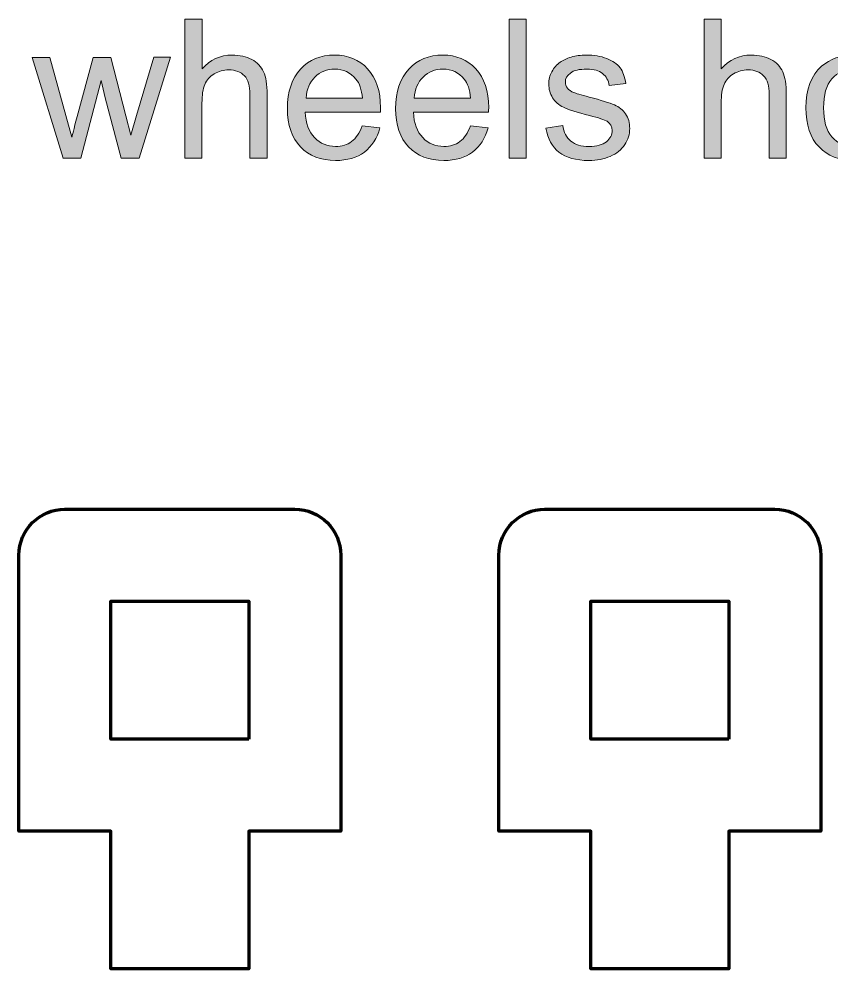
# Model space of a CAD drawing. Header units: inches. Extents: x 247 to 2765, y -1897 to -1110.
# Drawn here: x 1583.61 to 1601.3, y -1760.39 to -1739.72 of the extents above; entities that cross this region are included whole.
import ezdxf

# ---------------------------------------------------------------- set-up
doc = ezdxf.new("R2010")
doc.units = ezdxf.units.IN
doc.header["$MEASUREMENT"] = 0
doc.layers.add('Layer 1', color=7, linetype='Continuous')

# ---------------------------------------------------------------- blocks, each defined once
blk = doc.blocks.new('block 231')
at = {"layer": 'Layer 1', "color": 18, "lineweight": 70, "true_color": 0x010101}
for points in [[(1588.614, -1755.384), (1585.614, -1755.384), (1585.614, -1752.383), (1588.614, -1752.383), (1588.614, -1755.384)], [(1599.056, -1755.384), (1596.056, -1755.384), (1596.056, -1752.383), (1599.056, -1752.383), (1599.056, -1755.384)]]:
    blk.add_lwpolyline(points, dxfattribs=at)
for points in [[(1589.614, -1750.383), (1589.614, -1750.383), (1584.614, -1750.383), (1584.614, -1750.383), (1584.062, -1750.383), (1583.614, -1750.832), (1583.614, -1751.384), (1583.614, -1751.384), (1583.614, -1757.388), (1583.614, -1757.388), (1583.614, -1757.388), (1585.614, -1757.388), (1585.614, -1757.388), (1585.614, -1757.388), (1585.614, -1760.388), (1585.614, -1760.388), (1585.614, -1760.388), (1588.614, -1760.388), (1588.614, -1760.388), (1588.614, -1760.388), (1588.614, -1757.388), (1588.614, -1757.388), (1588.614, -1757.388), (1590.614, -1757.388), (1590.614, -1757.388), (1590.614, -1757.388), (1590.614, -1751.384), (1590.614, -1751.384), (1590.614, -1750.831), (1590.167, -1750.383), (1589.614, -1750.383)], [(1600.056, -1750.383), (1600.056, -1750.383), (1595.056, -1750.383), (1595.056, -1750.383), (1594.505, -1750.383), (1594.056, -1750.832), (1594.056, -1751.384), (1594.056, -1751.384), (1594.056, -1757.388), (1594.056, -1757.388), (1594.056, -1757.388), (1596.056, -1757.388), (1596.056, -1757.388), (1596.056, -1757.388), (1596.056, -1760.388), (1596.056, -1760.388), (1596.056, -1760.388), (1599.056, -1760.388), (1599.056, -1760.388), (1599.056, -1760.388), (1599.056, -1757.388), (1599.056, -1757.388), (1599.056, -1757.388), (1601.057, -1757.388), (1601.057, -1757.388), (1601.057, -1757.388), (1601.057, -1751.384), (1601.057, -1751.384), (1601.056, -1750.831), (1600.608, -1750.383), (1600.056, -1750.383)]]:
    blk.add_open_spline(points, degree=3, knots=[0, 0, 0, 0, 1, 1, 1, 2, 2, 2, 3, 3, 3, 4, 4, 4, 5, 5, 5, 6, 6, 6, 7, 7, 7, 8, 8, 8, 9, 9, 9, 10, 10, 10, 10], dxfattribs=at)
blk = doc.blocks.new('block 274')
at = {"layer": 'Layer 1', "true_color": 0x3cb54a}
h = blk.add_hatch(color=95, dxfattribs=at)
h.dxf.hatch_style = 2
edge = h.paths.add_edge_path()
edge.add_spline(control_points=[(1587.224, -1742.748), (1587.224, -1742.748), (1587.224, -1739.718), (1587.224, -1739.718), (1587.224, -1739.718), (1587.597, -1739.718), (1587.597, -1739.718), (1587.597, -1739.718), (1587.597, -1740.805), (1587.597, -1740.805), (1587.77, -1740.604), (1587.989, -1740.503), (1588.253, -1740.503), (1588.417, -1740.503), (1588.557, -1740.536), (1588.677, -1740.599), (1588.797, -1740.663), (1588.883, -1740.752), (1588.934, -1740.865), (1588.986, -1740.977), (1589.012, -1741.142), (1589.012, -1741.357), (1589.012, -1741.357), (1589.012, -1742.748), (1589.012, -1742.748), (1589.012, -1742.748), (1588.64, -1742.748), (1588.64, -1742.748), (1588.64, -1742.748), (1588.64, -1741.357), (1588.64, -1741.357), (1588.64, -1741.172), (1588.599, -1741.036), (1588.519, -1740.952), (1588.438, -1740.867), (1588.323, -1740.825), (1588.176, -1740.825), (1588.065, -1740.825), (1587.963, -1740.853), (1587.864, -1740.91), (1587.766, -1740.968), (1587.698, -1741.045), (1587.657, -1741.143), (1587.615, -1741.24), (1587.595, -1741.375), (1587.595, -1741.547), (1587.595, -1741.547), (1587.595, -1742.748), (1587.595, -1742.748), (1587.595, -1742.748), (1587.224, -1742.748), (1587.224, -1742.748), (1587.224, -1742.748), (1587.224, -1742.748), (1587.224, -1742.748)], knot_values=[0, 0, 0, 0, 1, 1, 1, 2, 2, 2, 3, 3, 3, 4, 4, 4, 5, 5, 5, 6, 6, 6, 7, 7, 7, 8, 8, 8, 9, 9, 9, 10, 10, 10, 11, 11, 11, 12, 12, 12, 13, 13, 13, 14, 14, 14, 15, 15, 15, 16, 16, 16, 17, 17, 17, 18, 18, 18, 18], degree=3, periodic=1)
h = blk.add_hatch(color=95, dxfattribs=at)
h.dxf.hatch_style = 2
h.paths.add_polyline_path([(1594.279, -1742.748), (1594.279, -1739.718), (1594.652, -1739.718), (1594.652, -1742.748)])
h = blk.add_hatch(color=95, dxfattribs=at)
h.dxf.hatch_style = 2
edge = h.paths.add_edge_path()
edge.add_spline(control_points=[(1598.521, -1742.748), (1598.521, -1742.748), (1598.521, -1739.718), (1598.521, -1739.718), (1598.521, -1739.718), (1598.893, -1739.718), (1598.893, -1739.718), (1598.893, -1739.718), (1598.893, -1740.805), (1598.893, -1740.805), (1599.066, -1740.604), (1599.285, -1740.503), (1599.55, -1740.503), (1599.713, -1740.503), (1599.854, -1740.536), (1599.974, -1740.599), (1600.094, -1740.663), (1600.179, -1740.752), (1600.231, -1740.865), (1600.282, -1740.977), (1600.309, -1741.142), (1600.309, -1741.357), (1600.309, -1741.357), (1600.309, -1742.748), (1600.309, -1742.748), (1600.309, -1742.748), (1599.936, -1742.748), (1599.936, -1742.748), (1599.936, -1742.748), (1599.936, -1741.357), (1599.936, -1741.357), (1599.936, -1741.172), (1599.897, -1741.036), (1599.815, -1740.952), (1599.735, -1740.867), (1599.621, -1740.825), (1599.473, -1740.825), (1599.362, -1740.825), (1599.259, -1740.853), (1599.162, -1740.91), (1599.064, -1740.968), (1598.995, -1741.045), (1598.954, -1741.143), (1598.913, -1741.24), (1598.891, -1741.375), (1598.891, -1741.547), (1598.891, -1741.547), (1598.891, -1742.748), (1598.891, -1742.748), (1598.891, -1742.748), (1598.521, -1742.748), (1598.521, -1742.748), (1598.521, -1742.748), (1598.521, -1742.748), (1598.521, -1742.748)], knot_values=[0, 0, 0, 0, 1, 1, 1, 2, 2, 2, 3, 3, 3, 4, 4, 4, 5, 5, 5, 6, 6, 6, 7, 7, 7, 8, 8, 8, 9, 9, 9, 10, 10, 10, 11, 11, 11, 12, 12, 12, 13, 13, 13, 14, 14, 14, 15, 15, 15, 16, 16, 16, 17, 17, 17, 18, 18, 18, 18], degree=3, periodic=1)
h = blk.add_hatch(color=95, dxfattribs=at)
h.dxf.hatch_style = 2
edge = h.paths.add_edge_path()
edge.add_spline(control_points=[(1584.572, -1742.748), (1584.572, -1742.748), (1583.9, -1740.553), (1583.9, -1740.553), (1583.9, -1740.553), (1584.286, -1740.553), (1584.286, -1740.553), (1584.286, -1740.553), (1584.634, -1741.82), (1584.634, -1741.82), (1584.634, -1741.82), (1584.764, -1742.291), (1584.764, -1742.291), (1584.77, -1742.268), (1584.808, -1742.117), (1584.878, -1741.839), (1584.878, -1741.839), (1585.227, -1740.553), (1585.227, -1740.553), (1585.227, -1740.553), (1585.61, -1740.553), (1585.61, -1740.553), (1585.61, -1740.553), (1585.938, -1741.825), (1585.938, -1741.825), (1585.938, -1741.825), (1586.048, -1742.245), (1586.048, -1742.245), (1586.048, -1742.245), (1586.174, -1741.821), (1586.174, -1741.821), (1586.174, -1741.821), (1586.55, -1740.551), (1586.55, -1740.551), (1586.55, -1740.551), (1586.911, -1740.551), (1586.911, -1740.551), (1586.911, -1740.551), (1586.226, -1742.747), (1586.226, -1742.747), (1586.226, -1742.747), (1585.838, -1742.747), (1585.838, -1742.747), (1585.838, -1742.747), (1585.489, -1741.432), (1585.489, -1741.432), (1585.489, -1741.432), (1585.405, -1741.058), (1585.405, -1741.058), (1585.405, -1741.058), (1584.96, -1742.746), (1584.96, -1742.746), (1584.96, -1742.746), (1584.571, -1742.746), (1584.571, -1742.746), (1584.571, -1742.746), (1584.572, -1742.748), (1584.572, -1742.748), (1584.572, -1742.748), (1584.572, -1742.748), (1584.572, -1742.748)], knot_values=[0, 0, 0, 0, 1, 1, 1, 2, 2, 2, 3, 3, 3, 4, 4, 4, 5, 5, 5, 6, 6, 6, 7, 7, 7, 8, 8, 8, 9, 9, 9, 10, 10, 10, 11, 11, 11, 12, 12, 12, 13, 13, 13, 14, 14, 14, 15, 15, 15, 16, 16, 16, 17, 17, 17, 18, 18, 18, 19, 19, 19, 20, 20, 20, 20], degree=3, periodic=1)
h = blk.add_hatch(color=95, dxfattribs=at)
h.dxf.hatch_style = 2
edge = h.paths.add_edge_path()
edge.add_spline(control_points=[(1591.081, -1742.041), (1591.081, -1742.041), (1591.466, -1742.089), (1591.466, -1742.089), (1591.405, -1742.313), (1591.293, -1742.488), (1591.129, -1742.612), (1590.965, -1742.735), (1590.755, -1742.797), (1590.5, -1742.797), (1590.18, -1742.797), (1589.925, -1742.698), (1589.737, -1742.5), (1589.549, -1742.302), (1589.454, -1742.025), (1589.454, -1741.669), (1589.454, -1741.299), (1589.55, -1741.013), (1589.741, -1740.808), (1589.931, -1740.604), (1590.176, -1740.503), (1590.481, -1740.503), (1590.774, -1740.503), (1591.014, -1740.602), (1591.2, -1740.803), (1591.386, -1741.002), (1591.479, -1741.283), (1591.479, -1741.646), (1591.479, -1741.669), (1591.478, -1741.701), (1591.477, -1741.746), (1591.477, -1741.746), (1589.839, -1741.746), (1589.839, -1741.746), (1589.853, -1741.987), (1589.921, -1742.171), (1590.044, -1742.299), (1590.167, -1742.427), (1590.319, -1742.491), (1590.502, -1742.491), (1590.64, -1742.491), (1590.756, -1742.455), (1590.852, -1742.384), (1590.948, -1742.312), (1591.025, -1742.198), (1591.081, -1742.041)], knot_values=[0, 0, 0, 0, 1, 1, 1, 2, 2, 2, 3, 3, 3, 4, 4, 4, 5, 5, 5, 6, 6, 6, 7, 7, 7, 8, 8, 8, 9, 9, 9, 10, 10, 10, 11, 11, 11, 12, 12, 12, 13, 13, 13, 14, 14, 14, 15, 15, 15, 15], degree=3, periodic=1)
edge = h.paths.add_edge_path()
edge.add_spline(control_points=[(1589.86, -1741.44), (1589.86, -1741.44), (1591.085, -1741.44), (1591.085, -1741.44), (1591.069, -1741.255), (1591.022, -1741.116), (1590.946, -1741.024), (1590.827, -1740.881), (1590.674, -1740.809), (1590.484, -1740.809), (1590.314, -1740.809), (1590.169, -1740.866), (1590.053, -1740.981), (1589.936, -1741.094), (1589.872, -1741.248), (1589.86, -1741.44)], knot_values=[0, 0, 0, 0, 1, 1, 1, 2, 2, 2, 3, 3, 3, 4, 4, 4, 5, 5, 5, 5], degree=3, periodic=1)
h = blk.add_hatch(color=95, dxfattribs=at)
h.dxf.hatch_style = 2
edge = h.paths.add_edge_path()
edge.add_spline(control_points=[(1593.436, -1742.041), (1593.436, -1742.041), (1593.82, -1742.089), (1593.82, -1742.089), (1593.759, -1742.313), (1593.647, -1742.488), (1593.483, -1742.612), (1593.319, -1742.735), (1593.11, -1742.797), (1592.856, -1742.797), (1592.535, -1742.797), (1592.279, -1742.698), (1592.092, -1742.5), (1591.904, -1742.302), (1591.809, -1742.025), (1591.809, -1741.669), (1591.809, -1741.299), (1591.905, -1741.013), (1592.095, -1740.808), (1592.285, -1740.604), (1592.532, -1740.503), (1592.835, -1740.503), (1593.129, -1740.503), (1593.368, -1740.602), (1593.554, -1740.803), (1593.74, -1741.002), (1593.833, -1741.283), (1593.833, -1741.646), (1593.833, -1741.669), (1593.833, -1741.701), (1593.831, -1741.746), (1593.831, -1741.746), (1592.194, -1741.746), (1592.194, -1741.746), (1592.207, -1741.987), (1592.275, -1742.171), (1592.398, -1742.299), (1592.522, -1742.427), (1592.673, -1742.491), (1592.858, -1742.491), (1592.994, -1742.491), (1593.111, -1742.455), (1593.206, -1742.384), (1593.303, -1742.312), (1593.379, -1742.198), (1593.436, -1742.041)], knot_values=[0, 0, 0, 0, 1, 1, 1, 2, 2, 2, 3, 3, 3, 4, 4, 4, 5, 5, 5, 6, 6, 6, 7, 7, 7, 8, 8, 8, 9, 9, 9, 10, 10, 10, 11, 11, 11, 12, 12, 12, 13, 13, 13, 14, 14, 14, 15, 15, 15, 15], degree=3, periodic=1)
edge = h.paths.add_edge_path()
edge.add_spline(control_points=[(1592.214, -1741.44), (1592.214, -1741.44), (1593.44, -1741.44), (1593.44, -1741.44), (1593.423, -1741.255), (1593.376, -1741.116), (1593.3, -1741.024), (1593.182, -1740.881), (1593.028, -1740.809), (1592.838, -1740.809), (1592.668, -1740.809), (1592.524, -1740.866), (1592.407, -1740.981), (1592.291, -1741.094), (1592.226, -1741.248), (1592.214, -1741.44)], knot_values=[0, 0, 0, 0, 1, 1, 1, 2, 2, 2, 3, 3, 3, 4, 4, 4, 5, 5, 5, 5], degree=3, periodic=1)
h = blk.add_hatch(color=95, dxfattribs=at)
h.dxf.hatch_style = 2
edge = h.paths.add_edge_path()
edge.add_spline(control_points=[(1595.079, -1742.092), (1595.079, -1742.092), (1595.447, -1742.034), (1595.447, -1742.034), (1595.467, -1742.182), (1595.525, -1742.295), (1595.619, -1742.373), (1595.713, -1742.452), (1595.846, -1742.491), (1596.015, -1742.491), (1596.185, -1742.491), (1596.313, -1742.457), (1596.395, -1742.387), (1596.477, -1742.318), (1596.52, -1742.235), (1596.52, -1742.142), (1596.52, -1742.059), (1596.483, -1741.992), (1596.409, -1741.944), (1596.358, -1741.911), (1596.231, -1741.869), (1596.03, -1741.818), (1595.757, -1741.75), (1595.567, -1741.69), (1595.462, -1741.639), (1595.358, -1741.589), (1595.277, -1741.519), (1595.223, -1741.43), (1595.168, -1741.341), (1595.141, -1741.244), (1595.141, -1741.135), (1595.141, -1741.038), (1595.163, -1740.947), (1595.208, -1740.864), (1595.253, -1740.78), (1595.314, -1740.711), (1595.391, -1740.656), (1595.449, -1740.613), (1595.528, -1740.576), (1595.628, -1740.547), (1595.728, -1740.517), (1595.835, -1740.503), (1595.949, -1740.503), (1596.121, -1740.503), (1596.273, -1740.527), (1596.403, -1740.577), (1596.533, -1740.627), (1596.629, -1740.693), (1596.691, -1740.778), (1596.753, -1740.863), (1596.796, -1740.977), (1596.818, -1741.119), (1596.818, -1741.119), (1596.456, -1741.168), (1596.456, -1741.168), (1596.438, -1741.056), (1596.39, -1740.968), (1596.312, -1740.904), (1596.232, -1740.84), (1596.121, -1740.808), (1595.976, -1740.808), (1595.805, -1740.808), (1595.683, -1740.836), (1595.61, -1740.893), (1595.537, -1740.949), (1595.501, -1741.016), (1595.501, -1741.091), (1595.501, -1741.14), (1595.516, -1741.183), (1595.546, -1741.221), (1595.576, -1741.26), (1595.624, -1741.294), (1595.688, -1741.32), (1595.725, -1741.334), (1595.834, -1741.366), (1596.017, -1741.415), (1596.281, -1741.485), (1596.464, -1741.543), (1596.568, -1741.587), (1596.672, -1741.632), (1596.754, -1741.698), (1596.813, -1741.783), (1596.872, -1741.869), (1596.902, -1741.975), (1596.902, -1742.101), (1596.902, -1742.225), (1596.865, -1742.342), (1596.793, -1742.451), (1596.721, -1742.561), (1596.617, -1742.646), (1596.479, -1742.706), (1596.343, -1742.766), (1596.189, -1742.796), (1596.016, -1742.796), (1595.73, -1742.796), (1595.514, -1742.737), (1595.363, -1742.618), (1595.215, -1742.501), (1595.12, -1742.326), (1595.079, -1742.092)], knot_values=[0, 0, 0, 0, 1, 1, 1, 2, 2, 2, 3, 3, 3, 4, 4, 4, 5, 5, 5, 6, 6, 6, 7, 7, 7, 8, 8, 8, 9, 9, 9, 10, 10, 10, 11, 11, 11, 12, 12, 12, 13, 13, 13, 14, 14, 14, 15, 15, 15, 16, 16, 16, 17, 17, 17, 18, 18, 18, 19, 19, 19, 20, 20, 20, 21, 21, 21, 22, 22, 22, 23, 23, 23, 24, 24, 24, 25, 25, 25, 26, 26, 26, 27, 27, 27, 28, 28, 28, 29, 29, 29, 30, 30, 30, 31, 31, 31, 32, 32, 32, 33, 33, 33, 33], degree=3, periodic=1)
h = blk.add_hatch(color=95, dxfattribs=at)
h.dxf.hatch_style = 2
edge = h.paths.add_edge_path()
edge.add_spline(control_points=[(1600.736, -1741.65), (1600.736, -1741.245), (1600.848, -1740.943), (1601.075, -1740.747), (1601.264, -1740.585), (1601.494, -1740.503), (1601.766, -1740.503), (1602.067, -1740.503), (1602.314, -1740.602), (1602.506, -1740.8), (1602.697, -1740.999), (1602.793, -1741.271), (1602.793, -1741.619), (1602.793, -1741.902), (1602.751, -1742.125), (1602.666, -1742.287), (1602.581, -1742.449), (1602.458, -1742.574), (1602.296, -1742.663), (1602.134, -1742.753), (1601.957, -1742.798), (1601.766, -1742.798), (1601.458, -1742.798), (1601.21, -1742.7), (1601.021, -1742.502), (1600.831, -1742.305), (1600.736, -1742.02), (1600.736, -1741.65)], knot_values=[0, 0, 0, 0, 1, 1, 1, 2, 2, 2, 3, 3, 3, 4, 4, 4, 5, 5, 5, 6, 6, 6, 7, 7, 7, 8, 8, 8, 9, 9, 9, 9], degree=3, periodic=1)
edge = h.paths.add_edge_path()
edge.add_spline(control_points=[(1601.119, -1741.65), (1601.119, -1741.932), (1601.18, -1742.143), (1601.302, -1742.282), (1601.426, -1742.422), (1601.579, -1742.492), (1601.766, -1742.492), (1601.949, -1742.492), (1602.104, -1742.422), (1602.227, -1742.281), (1602.349, -1742.14), (1602.411, -1741.926), (1602.411, -1741.638), (1602.411, -1741.367), (1602.348, -1741.161), (1602.226, -1741.021), (1602.103, -1740.882), (1601.949, -1740.811), (1601.766, -1740.811), (1601.58, -1740.811), (1601.425, -1740.881), (1601.302, -1741.02), (1601.18, -1741.159), (1601.119, -1741.369), (1601.119, -1741.65)], knot_values=[0, 0, 0, 0, 1, 1, 1, 2, 2, 2, 3, 3, 3, 4, 4, 4, 5, 5, 5, 6, 6, 6, 7, 7, 7, 8, 8, 8, 8], degree=3, periodic=1)
at = {"layer": 'Layer 1', "lineweight": 0}
blk.add_lwpolyline([(1594.279, -1742.748), (1594.279, -1739.718), (1594.652, -1739.718), (1594.652, -1742.748), (1594.279, -1742.748)], dxfattribs=at)
for points, knots in [([(1587.224, -1742.748), (1587.224, -1742.748), (1587.224, -1739.718), (1587.224, -1739.718), (1587.224, -1739.718), (1587.597, -1739.718), (1587.597, -1739.718), (1587.597, -1739.718), (1587.597, -1740.805), (1587.597, -1740.805), (1587.77, -1740.604), (1587.989, -1740.503), (1588.253, -1740.503), (1588.417, -1740.503), (1588.557, -1740.536), (1588.677, -1740.599), (1588.797, -1740.663), (1588.883, -1740.752), (1588.934, -1740.865), (1588.986, -1740.977), (1589.012, -1741.142), (1589.012, -1741.357), (1589.012, -1741.357), (1589.012, -1742.748), (1589.012, -1742.748), (1589.012, -1742.748), (1588.64, -1742.748), (1588.64, -1742.748), (1588.64, -1742.748), (1588.64, -1741.357), (1588.64, -1741.357), (1588.64, -1741.172), (1588.599, -1741.036), (1588.519, -1740.952), (1588.438, -1740.867), (1588.323, -1740.825), (1588.176, -1740.825), (1588.065, -1740.825), (1587.963, -1740.853), (1587.864, -1740.91), (1587.766, -1740.968), (1587.698, -1741.045), (1587.657, -1741.143), (1587.615, -1741.24), (1587.595, -1741.375), (1587.595, -1741.547), (1587.595, -1741.547), (1587.595, -1742.748), (1587.595, -1742.748), (1587.595, -1742.748), (1587.224, -1742.748), (1587.224, -1742.748), (1587.224, -1742.748), (1587.224, -1742.748), (1587.224, -1742.748)], [0, 0, 0, 0, 1, 1, 1, 2, 2, 2, 3, 3, 3, 4, 4, 4, 5, 5, 5, 6, 6, 6, 7, 7, 7, 8, 8, 8, 9, 9, 9, 10, 10, 10, 11, 11, 11, 12, 12, 12, 13, 13, 13, 14, 14, 14, 15, 15, 15, 16, 16, 16, 17, 17, 17, 18, 18, 18, 18]), ([(1598.521, -1742.748), (1598.521, -1742.748), (1598.521, -1739.718), (1598.521, -1739.718), (1598.521, -1739.718), (1598.893, -1739.718), (1598.893, -1739.718), (1598.893, -1739.718), (1598.893, -1740.805), (1598.893, -1740.805), (1599.066, -1740.604), (1599.285, -1740.503), (1599.55, -1740.503), (1599.713, -1740.503), (1599.854, -1740.536), (1599.974, -1740.599), (1600.094, -1740.663), (1600.179, -1740.752), (1600.231, -1740.865), (1600.282, -1740.977), (1600.309, -1741.142), (1600.309, -1741.357), (1600.309, -1741.357), (1600.309, -1742.748), (1600.309, -1742.748), (1600.309, -1742.748), (1599.936, -1742.748), (1599.936, -1742.748), (1599.936, -1742.748), (1599.936, -1741.357), (1599.936, -1741.357), (1599.936, -1741.172), (1599.897, -1741.036), (1599.815, -1740.952), (1599.735, -1740.867), (1599.621, -1740.825), (1599.473, -1740.825), (1599.362, -1740.825), (1599.259, -1740.853), (1599.162, -1740.91), (1599.064, -1740.968), (1598.995, -1741.045), (1598.954, -1741.143), (1598.913, -1741.24), (1598.891, -1741.375), (1598.891, -1741.547), (1598.891, -1741.547), (1598.891, -1742.748), (1598.891, -1742.748), (1598.891, -1742.748), (1598.521, -1742.748), (1598.521, -1742.748), (1598.521, -1742.748), (1598.521, -1742.748), (1598.521, -1742.748)], [0, 0, 0, 0, 1, 1, 1, 2, 2, 2, 3, 3, 3, 4, 4, 4, 5, 5, 5, 6, 6, 6, 7, 7, 7, 8, 8, 8, 9, 9, 9, 10, 10, 10, 11, 11, 11, 12, 12, 12, 13, 13, 13, 14, 14, 14, 15, 15, 15, 16, 16, 16, 17, 17, 17, 18, 18, 18, 18]), ([(1584.572, -1742.748), (1584.572, -1742.748), (1583.9, -1740.553), (1583.9, -1740.553), (1583.9, -1740.553), (1584.286, -1740.553), (1584.286, -1740.553), (1584.286, -1740.553), (1584.634, -1741.82), (1584.634, -1741.82), (1584.634, -1741.82), (1584.764, -1742.291), (1584.764, -1742.291), (1584.77, -1742.268), (1584.808, -1742.117), (1584.878, -1741.839), (1584.878, -1741.839), (1585.227, -1740.553), (1585.227, -1740.553), (1585.227, -1740.553), (1585.61, -1740.553), (1585.61, -1740.553), (1585.61, -1740.553), (1585.938, -1741.825), (1585.938, -1741.825), (1585.938, -1741.825), (1586.048, -1742.245), (1586.048, -1742.245), (1586.048, -1742.245), (1586.174, -1741.821), (1586.174, -1741.821), (1586.174, -1741.821), (1586.55, -1740.551), (1586.55, -1740.551), (1586.55, -1740.551), (1586.911, -1740.551), (1586.911, -1740.551), (1586.911, -1740.551), (1586.226, -1742.747), (1586.226, -1742.747), (1586.226, -1742.747), (1585.838, -1742.747), (1585.838, -1742.747), (1585.838, -1742.747), (1585.489, -1741.432), (1585.489, -1741.432), (1585.489, -1741.432), (1585.405, -1741.058), (1585.405, -1741.058), (1585.405, -1741.058), (1584.96, -1742.746), (1584.96, -1742.746), (1584.96, -1742.746), (1584.571, -1742.746), (1584.571, -1742.746), (1584.571, -1742.746), (1584.572, -1742.748), (1584.572, -1742.748), (1584.572, -1742.748), (1584.572, -1742.748), (1584.572, -1742.748)], [0, 0, 0, 0, 1, 1, 1, 2, 2, 2, 3, 3, 3, 4, 4, 4, 5, 5, 5, 6, 6, 6, 7, 7, 7, 8, 8, 8, 9, 9, 9, 10, 10, 10, 11, 11, 11, 12, 12, 12, 13, 13, 13, 14, 14, 14, 15, 15, 15, 16, 16, 16, 17, 17, 17, 18, 18, 18, 19, 19, 19, 20, 20, 20, 20]), ([(1591.081, -1742.041), (1591.081, -1742.041), (1591.466, -1742.089), (1591.466, -1742.089), (1591.405, -1742.313), (1591.293, -1742.488), (1591.129, -1742.612), (1590.965, -1742.735), (1590.755, -1742.797), (1590.5, -1742.797), (1590.18, -1742.797), (1589.925, -1742.698), (1589.737, -1742.5), (1589.549, -1742.302), (1589.454, -1742.025), (1589.454, -1741.669), (1589.454, -1741.299), (1589.55, -1741.013), (1589.741, -1740.808), (1589.931, -1740.604), (1590.176, -1740.503), (1590.481, -1740.503), (1590.774, -1740.503), (1591.014, -1740.602), (1591.2, -1740.803), (1591.386, -1741.002), (1591.479, -1741.283), (1591.479, -1741.646), (1591.479, -1741.669), (1591.478, -1741.701), (1591.477, -1741.746), (1591.477, -1741.746), (1589.839, -1741.746), (1589.839, -1741.746), (1589.853, -1741.987), (1589.921, -1742.171), (1590.044, -1742.299), (1590.167, -1742.427), (1590.319, -1742.491), (1590.502, -1742.491), (1590.64, -1742.491), (1590.756, -1742.455), (1590.852, -1742.384), (1590.948, -1742.312), (1591.025, -1742.198), (1591.081, -1742.041)], [0, 0, 0, 0, 1, 1, 1, 2, 2, 2, 3, 3, 3, 4, 4, 4, 5, 5, 5, 6, 6, 6, 7, 7, 7, 8, 8, 8, 9, 9, 9, 10, 10, 10, 11, 11, 11, 12, 12, 12, 13, 13, 13, 14, 14, 14, 15, 15, 15, 15]), ([(1593.436, -1742.041), (1593.436, -1742.041), (1593.82, -1742.089), (1593.82, -1742.089), (1593.759, -1742.313), (1593.647, -1742.488), (1593.483, -1742.612), (1593.319, -1742.735), (1593.11, -1742.797), (1592.856, -1742.797), (1592.535, -1742.797), (1592.279, -1742.698), (1592.092, -1742.5), (1591.904, -1742.302), (1591.809, -1742.025), (1591.809, -1741.669), (1591.809, -1741.299), (1591.905, -1741.013), (1592.095, -1740.808), (1592.285, -1740.604), (1592.532, -1740.503), (1592.835, -1740.503), (1593.129, -1740.503), (1593.368, -1740.602), (1593.554, -1740.803), (1593.74, -1741.002), (1593.833, -1741.283), (1593.833, -1741.646), (1593.833, -1741.669), (1593.833, -1741.701), (1593.831, -1741.746), (1593.831, -1741.746), (1592.194, -1741.746), (1592.194, -1741.746), (1592.207, -1741.987), (1592.275, -1742.171), (1592.398, -1742.299), (1592.522, -1742.427), (1592.673, -1742.491), (1592.858, -1742.491), (1592.994, -1742.491), (1593.111, -1742.455), (1593.206, -1742.384), (1593.303, -1742.312), (1593.379, -1742.198), (1593.436, -1742.041)], [0, 0, 0, 0, 1, 1, 1, 2, 2, 2, 3, 3, 3, 4, 4, 4, 5, 5, 5, 6, 6, 6, 7, 7, 7, 8, 8, 8, 9, 9, 9, 10, 10, 10, 11, 11, 11, 12, 12, 12, 13, 13, 13, 14, 14, 14, 15, 15, 15, 15]), ([(1595.079, -1742.092), (1595.079, -1742.092), (1595.447, -1742.034), (1595.447, -1742.034), (1595.467, -1742.182), (1595.525, -1742.295), (1595.619, -1742.373), (1595.713, -1742.452), (1595.846, -1742.491), (1596.015, -1742.491), (1596.185, -1742.491), (1596.313, -1742.457), (1596.395, -1742.387), (1596.477, -1742.318), (1596.52, -1742.235), (1596.52, -1742.142), (1596.52, -1742.059), (1596.483, -1741.992), (1596.409, -1741.944), (1596.358, -1741.911), (1596.231, -1741.869), (1596.03, -1741.818), (1595.757, -1741.75), (1595.567, -1741.69), (1595.462, -1741.639), (1595.358, -1741.589), (1595.277, -1741.519), (1595.223, -1741.43), (1595.168, -1741.341), (1595.141, -1741.244), (1595.141, -1741.135), (1595.141, -1741.038), (1595.163, -1740.947), (1595.208, -1740.864), (1595.253, -1740.78), (1595.314, -1740.711), (1595.391, -1740.656), (1595.449, -1740.613), (1595.528, -1740.576), (1595.628, -1740.547), (1595.728, -1740.517), (1595.835, -1740.503), (1595.949, -1740.503), (1596.121, -1740.503), (1596.273, -1740.527), (1596.403, -1740.577), (1596.533, -1740.627), (1596.629, -1740.693), (1596.691, -1740.778), (1596.753, -1740.863), (1596.796, -1740.977), (1596.818, -1741.119), (1596.818, -1741.119), (1596.456, -1741.168), (1596.456, -1741.168), (1596.438, -1741.056), (1596.39, -1740.968), (1596.312, -1740.904), (1596.232, -1740.84), (1596.121, -1740.808), (1595.976, -1740.808), (1595.805, -1740.808), (1595.683, -1740.836), (1595.61, -1740.893), (1595.537, -1740.949), (1595.501, -1741.016), (1595.501, -1741.091), (1595.501, -1741.14), (1595.516, -1741.183), (1595.546, -1741.221), (1595.576, -1741.26), (1595.624, -1741.294), (1595.688, -1741.32), (1595.725, -1741.334), (1595.834, -1741.366), (1596.017, -1741.415), (1596.281, -1741.485), (1596.464, -1741.543), (1596.568, -1741.587), (1596.672, -1741.632), (1596.754, -1741.698), (1596.813, -1741.783), (1596.872, -1741.869), (1596.902, -1741.975), (1596.902, -1742.101), (1596.902, -1742.225), (1596.865, -1742.342), (1596.793, -1742.451), (1596.721, -1742.561), (1596.617, -1742.646), (1596.479, -1742.706), (1596.343, -1742.766), (1596.189, -1742.796), (1596.016, -1742.796), (1595.73, -1742.796), (1595.514, -1742.737), (1595.363, -1742.618), (1595.215, -1742.501), (1595.12, -1742.326), (1595.079, -1742.092)], [0, 0, 0, 0, 1, 1, 1, 2, 2, 2, 3, 3, 3, 4, 4, 4, 5, 5, 5, 6, 6, 6, 7, 7, 7, 8, 8, 8, 9, 9, 9, 10, 10, 10, 11, 11, 11, 12, 12, 12, 13, 13, 13, 14, 14, 14, 15, 15, 15, 16, 16, 16, 17, 17, 17, 18, 18, 18, 19, 19, 19, 20, 20, 20, 21, 21, 21, 22, 22, 22, 23, 23, 23, 24, 24, 24, 25, 25, 25, 26, 26, 26, 27, 27, 27, 28, 28, 28, 29, 29, 29, 30, 30, 30, 31, 31, 31, 32, 32, 32, 33, 33, 33, 33]), ([(1600.736, -1741.65), (1600.736, -1741.245), (1600.848, -1740.943), (1601.075, -1740.747), (1601.264, -1740.585), (1601.494, -1740.503), (1601.766, -1740.503), (1602.067, -1740.503), (1602.314, -1740.602), (1602.506, -1740.8), (1602.697, -1740.999), (1602.793, -1741.271), (1602.793, -1741.619), (1602.793, -1741.902), (1602.751, -1742.125), (1602.666, -1742.287), (1602.581, -1742.449), (1602.458, -1742.574), (1602.296, -1742.663), (1602.134, -1742.753), (1601.957, -1742.798), (1601.766, -1742.798), (1601.458, -1742.798), (1601.21, -1742.7), (1601.021, -1742.502), (1600.831, -1742.305), (1600.736, -1742.02), (1600.736, -1741.65)], [0, 0, 0, 0, 1, 1, 1, 2, 2, 2, 3, 3, 3, 4, 4, 4, 5, 5, 5, 6, 6, 6, 7, 7, 7, 8, 8, 8, 9, 9, 9, 9]), ([(1589.86, -1741.44), (1589.86, -1741.44), (1591.085, -1741.44), (1591.085, -1741.44), (1591.069, -1741.255), (1591.022, -1741.116), (1590.946, -1741.024), (1590.827, -1740.881), (1590.674, -1740.809), (1590.484, -1740.809), (1590.314, -1740.809), (1590.169, -1740.866), (1590.053, -1740.981), (1589.936, -1741.094), (1589.872, -1741.248), (1589.86, -1741.44)], [0, 0, 0, 0, 1, 1, 1, 2, 2, 2, 3, 3, 3, 4, 4, 4, 5, 5, 5, 5]), ([(1592.214, -1741.44), (1592.214, -1741.44), (1593.44, -1741.44), (1593.44, -1741.44), (1593.423, -1741.255), (1593.376, -1741.116), (1593.3, -1741.024), (1593.182, -1740.881), (1593.028, -1740.809), (1592.838, -1740.809), (1592.668, -1740.809), (1592.524, -1740.866), (1592.407, -1740.981), (1592.291, -1741.094), (1592.226, -1741.248), (1592.214, -1741.44)], [0, 0, 0, 0, 1, 1, 1, 2, 2, 2, 3, 3, 3, 4, 4, 4, 5, 5, 5, 5]), ([(1601.119, -1741.65), (1601.119, -1741.932), (1601.18, -1742.143), (1601.302, -1742.282), (1601.426, -1742.422), (1601.579, -1742.492), (1601.766, -1742.492), (1601.949, -1742.492), (1602.104, -1742.422), (1602.227, -1742.281), (1602.349, -1742.14), (1602.411, -1741.926), (1602.411, -1741.638), (1602.411, -1741.367), (1602.348, -1741.161), (1602.226, -1741.021), (1602.103, -1740.882), (1601.949, -1740.811), (1601.766, -1740.811), (1601.58, -1740.811), (1601.425, -1740.881), (1601.302, -1741.02), (1601.18, -1741.159), (1601.119, -1741.369), (1601.119, -1741.65)], [0, 0, 0, 0, 1, 1, 1, 2, 2, 2, 3, 3, 3, 4, 4, 4, 5, 5, 5, 6, 6, 6, 7, 7, 7, 8, 8, 8, 8])]:
    blk.add_open_spline(points, degree=3, knots=knots, dxfattribs=at)

msp = doc.modelspace()

# ---------------------------------------------------------------- block references
at = {"layer": 'Layer 1'}
for name in ['block 274', 'block 231']:
    msp.add_blockref(name, (0, 0), dxfattribs=at)

doc.saveas('drawing.dxf')
